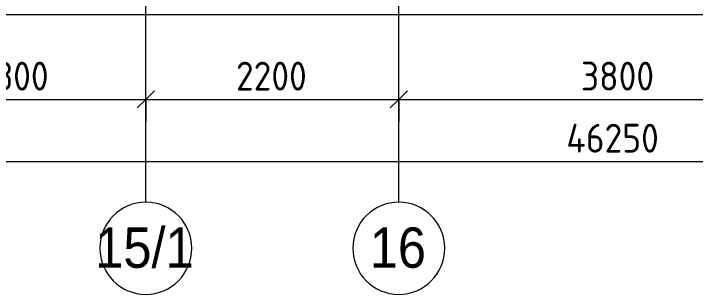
# Model space of a CAD drawing. Header units: millimetres. Extents: x 35144 to 233944, y -8553 to 29000.
# Drawn here: x 53310 to 59240, y -2706 to -269 of the extents above; entities that cross this region are included whole.
import ezdxf

# ---------------------------------------------------------------- set-up
doc = ezdxf.new("R2010")
doc.units = ezdxf.units.MM
for name, color, linetype, lineweight in [('A-ANNO-DIMS', 7, 'Continuous', 9), ('A-ANNO-DIMS-100', 7, 'Continuous', 9), ('Оси', 7, 'Continuous', 9), ('Оси-1', 7, 'Continuous', 20)]:
    doc.layers.add(name, color=color, linetype=linetype, lineweight=lineweight)
doc.layers.add('A-WALL-1', color=7, linetype='Continuous', lineweight=9, true_color=0xc0c0c0)
doc.styles.add('Arial', font='arial.ttf', dxfattribs={"width": 0.9, "height": 350})
doc.styles.add('ISOCPEUR', font='isocpeur.ttf', dxfattribs={"width": 0.9, "height": 250})
doc.dimstyles.new('ISO-2_5_0_9К_БОЛЬШОЙ', dxfattribs={"dimscale": 304.8, "dimtxt": 248.995294, "dimasz": 0.492126, "dimexe": 0.393701, "dimexo": 0.984252, "dimgap": 0, "dimtad": 1, "dimdec": 0, "dimrnd": 10, "dimzin": 0, "dimdsep": 46, "dimtxsty": 'ISOCPEUR', "dimblk1": 'OBLIQUE', "dimblk2": 'OBLIQUE', "dimsah": 1, "dimcen": 0.09, "dimdle": 0.393701, "dimazin": 0, "dimtfac": 1, "dimtdec": 4, "dimtix": 1, "dimtmove": 0, "dimatfit": 3, "dimfxl": 1, "dimtvp": 1, "dimtolj": 1, "dimtzin": 0, "dimarcsym": 2})
doc.dimstyles.new('ISO-2_5_0_9К_БОЛЬШОЙ_1', dxfattribs={"dimscale": 304.8, "dimtxt": 248.995294, "dimasz": 0.492126, "dimexe": 0.393701, "dimexo": 0.984252, "dimgap": 0, "dimtad": 1, "dimdec": 0, "dimrnd": 10, "dimzin": 0, "dimdsep": 46, "dimtxsty": 'ISOCPEUR', "dimblk1": 'OBLIQUE', "dimblk2": 'OBLIQUE', "dimsah": 1, "dimcen": 0.09, "dimdle": 0.393701, "dimazin": 0, "dimtfac": 1, "dimtdec": 4, "dimtix": 1, "dimtmove": 2, "dimatfit": 3, "dimfxl": 1, "dimtvp": 1, "dimtolj": 1, "dimtzin": 0, "dimarcsym": 2})

# ---------------------------------------------------------------- blocks, each defined once
blk = doc.blocks.new('Ось сетки - D8-29747960-План отделки стен 1 этажа в осях 17-23')
at = {"layer": 'Оси-1'}
for start, end in [(360, 180), (180, 360)]:
    blk.add_arc((0, 0), 4, start, end, dxfattribs=at)
blk = doc.blocks.new('DIMBLOCK7-План отделки стен 1 этажа в осях 17-23')
at = {"layer": 'A-ANNO-DIMS-100'}
for p, q in [((52160, -1207.1), (52160, -893.1)), ((54460, -1207.1), (54460, -893.1)), ((52160, -1013.1), (54460, -1013.1)), ((52160, -1013.1), (52160, -1207.1)), ((54460, -1013.1), (54460, -1207.1))]:
    blk.add_line(p, q, dxfattribs=at)
at = {"layer": 'A-ANNO-DIMS-100', "lineweight": 20}
for p, q in [((52160, -1013.1), (52235, -938.1)), ((54460, -1013.1), (54535, -938.1)), ((52160, -1013.1), (52085, -1088.1)), ((54460, -1013.1), (54385, -1088.1))]:
    blk.add_line(p, q, dxfattribs=at)
at = {"layer": 'A-ANNO-DIMS-100', "color": 0, "insert": (52994, -686.5), "char_height": 250, "width": 758.478, "attachment_point": 1, "line_spacing_factor": 1.149209, "style": 'ISOCPEUR'}
blk.add_mtext('2300', dxfattribs=at)
blk = doc.blocks.new('_Oblique')
at = {"color": 0, "linetype": 'ByBlock', "lineweight": -2}
blk.add_line((-0.5, -0.5), (0.5, 0.5), dxfattribs=at)
blk = doc.blocks.new('DIMBLOCK8-План отделки стен 1 этажа в осях 17-23')
at = {"layer": 'A-ANNO-DIMS-100'}
for p, q in [((54460, -1207.1), (54460, -893.1)), ((56660, -1207.1), (56660, -893.1)), ((54460, -1013.1), (56660, -1013.1)), ((54460, -1013.1), (54460, -1207.1)), ((56660, -1013.1), (56660, -1207.1))]:
    blk.add_line(p, q, dxfattribs=at)
at = {"layer": 'A-ANNO-DIMS-100', "lineweight": 20}
for p, q in [((54460, -1013.1), (54535, -938.1)), ((56660, -1013.1), (56735, -938.1)), ((54460, -1013.1), (54385, -1088.1)), ((56660, -1013.1), (56585, -1088.1))]:
    blk.add_line(p, q, dxfattribs=at)
at = {"layer": 'A-ANNO-DIMS-100', "color": 0, "insert": (55244, -686.5), "char_height": 250, "width": 758.478, "attachment_point": 1, "line_spacing_factor": 1.149209, "style": 'ISOCPEUR'}
blk.add_mtext('2200', dxfattribs=at)
blk = doc.blocks.new('DIMBLOCK9-План отделки стен 1 этажа в осях 17-23')
at = {"layer": 'A-ANNO-DIMS-100'}
for p, q in [((56660, -1207.1), (56660, -893.1)), ((60460, -1207.1), (60460, -893.1)), ((56660, -1013.1), (60460, -1013.1)), ((56660, -1013.1), (56660, -1207.1)), ((60460, -1013.1), (60460, -1207.1))]:
    blk.add_line(p, q, dxfattribs=at)
at = {"layer": 'A-ANNO-DIMS-100', "lineweight": 20}
for p, q in [((56660, -1013.1), (56735, -938.1)), ((60460, -1013.1), (60535, -938.1)), ((56660, -1013.1), (56585, -1088.1)), ((60460, -1013.1), (60385, -1088.1))]:
    blk.add_line(p, q, dxfattribs=at)
at = {"layer": 'A-ANNO-DIMS-100', "color": 0, "insert": (58244, -686.5), "char_height": 250, "width": 758.478, "attachment_point": 1, "line_spacing_factor": 1.149209, "style": 'ISOCPEUR'}
blk.add_mtext('3800', dxfattribs=at)
blk = doc.blocks.new('DIMBLOCK33-План отделки стен 1 этажа в осях 17-23')
at = {"layer": 'A-ANNO-DIMS-100'}
for p, q in [((38310, -1746), (38310, -1432)), ((84560, -1746), (84560, -1432)), ((38190, -1552), (84680, -1552)), ((38310, -1552), (38310, -1746)), ((84560, -1552), (84560, -1746))]:
    blk.add_line(p, q, dxfattribs=at)
at = {"layer": 'A-ANNO-DIMS-100', "lineweight": 20}
for p, q in [((38310, -1552), (38385, -1477)), ((84560, -1552), (84635, -1477)), ((38310, -1552), (38235, -1627)), ((84560, -1552), (84485, -1627))]:
    blk.add_line(p, q, dxfattribs=at)
at = {"layer": 'A-ANNO-DIMS-100', "color": 0, "insert": (58117.8, -1225.4), "char_height": 250, "width": 976.828, "attachment_point": 1, "line_spacing_factor": 1.149209, "style": 'ISOCPEUR'}
blk.add_mtext('46250', dxfattribs=at)

msp = doc.modelspace()

# ---------------------------------------------------------------- linework, layer by layer
at = {"layer": 'A-WALL-1'}
msp.add_line((72280, -280), (38742.7, -280), dxfattribs=at)
at = {"layer": 'Оси'}
for p, q in [((54460, -1906.3), (54460, 593.7)), ((56660, -1906.3), (56660, 593.7))]:
    msp.add_line(p, q, dxfattribs=at)

# ---------------------------------------------------------------- block references
at = {"layer": 'Оси-1', "xscale": 99.99999999999993, "yscale": 99.99999999999993, "zscale": 99.99999999999993}
for p in [(54460, -2306.3), (56660, -2306.3)]:
    msp.add_blockref('Ось сетки - D8-29747960-План отделки стен 1 этажа в осях 17-23', p, dxfattribs=at)

# ---------------------------------------------------------------- texts
at = {"layer": 'Оси', "char_height": 350, "attachment_point": 1, "style": 'Arial'}
for s, insert, width in [('15/1', (54019.7, -2125.6), 1060.633), ('16', (56407.4, -2125.6), 606.076)]:
    msp.add_mtext(s, dxfattribs=dict(at, insert=insert, width=width))

# ---------------------------------------------------------------- dimensions: what is measured, and where the dimension line sits
at = {"layer": 'A-ANNO-DIMS'}
for base, p1, p2, override, picture, middle in [((54460, -1013.1), (52160, -907.1), (54460, -907.1), {"dimpost": '<>', "dimfxl": 2300}, 'DIMBLOCK7-План отделки стен 1 этажа в осях 17-23', (53310, -888.1)), ((56660, -1013.1), (54460, -907.1), (56660, -907.1), {"dimpost": '<>', "dimfxl": 2200}, 'DIMBLOCK8-План отделки стен 1 этажа в осях 17-23', (55560, -888.1)), ((60460, -1013.1), (56660, -907.1), (60460, -907.1), {"dimpost": '<>', "dimfxl": 3800}, 'DIMBLOCK9-План отделки стен 1 этажа в осях 17-23', (58560, -888.1))]:
    dim = msp.add_linear_dim(base=base, p1=p1, p2=p2, dimstyle='ISO-2_5_0_9К_БОЛЬШОЙ', override=override, dxfattribs=at)
    dim.commit()
    dim.dimension.update_dxf_attribs({"geometry": picture, "text_midpoint": middle})
dim = msp.add_linear_dim(base=(84560, -1552), p1=(38310, -1446), p2=(84560, -1446), dimstyle='ISO-2_5_0_9К_БОЛЬШОЙ_1', override={"dimpost": '<>', "dimfxl": 46250}, dxfattribs=at)
dim.commit()
dim.dimension.update_dxf_attribs({"geometry": 'DIMBLOCK33-План отделки стен 1 этажа в осях 17-23', "text_midpoint": (58606.2, -1392.1), "dimtype": 160})

doc.saveas('drawing.dxf')
